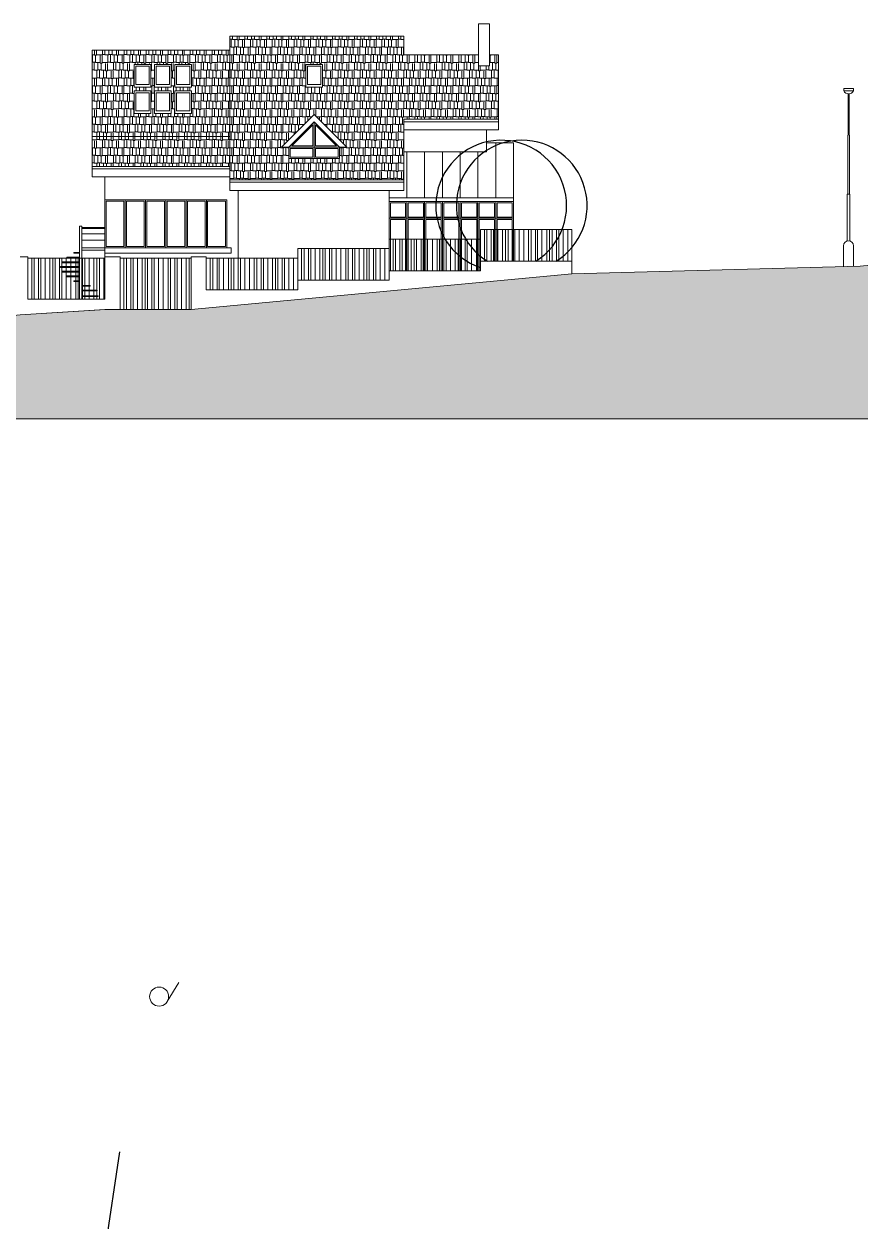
# Model space of a CAD drawing. Header units: metres. Extents: x -45 to 1930, y -347 to 488.
# Drawn here: x 135.36 to 168.29, y -288.87 to -241.71 of the extents above; entities that cross this region are included whole.
import ezdxf

# ---------------------------------------------------------------- set-up
doc = ezdxf.new("R2010")
doc.units = ezdxf.units.M
for name, color, linetype in [('01_PODKLAD_HRANICE_1', 70, 'Continuous'), ('SRAFY', 3, 'Continuous'), ('zariz.predmety', 203, 'Continuous')]:
    doc.layers.add(name, color=color, linetype=linetype)
doc.layers.add('FLOATINGWINDOWS', color=2, linetype='Continuous', plot=False)
doc.layers.add('ZNAÈKY KULTUR', color=7, linetype='Continuous', lineweight=0)
pattern_1 = [(0, (18.29863, 0), (0.6477, 0.3048), [0.1524, -0.127, 0.1778, -0.0762, 0.2286, -0.1016]), (0, (18.45103, 0.0127), (0.6477, 0.3048), [0.127, -0.4826, 0.1016, -0.1524]), (0, (18.75583, -0.01905), (0.6477, 0.3048), [0.0762, -0.7874]), (90, (18.29863, 0), (-0.2159, 0.3048), [0.2921, -0.9271]), (90, (18.45103, 0), (-0.2159, 0.3048), [0.28575, -0.93345]), (90, (18.57803, 0), (-0.2159, 0.3048), [0.2667, -0.9525]), (90, (18.75583, -0.01905), (-0.2159, 0.3048), [0.2921, -0.9271]), (90, (18.83203, -0.01905), (-0.2159, 0.3048), [0.2921, -0.9271]), (90, (19.06063, 0), (-0.2159, 0.3048), [0.2794, -0.9398])]

# ---------------------------------------------------------------- blocks, each defined once
blk = doc.blocks.new('3$04')
at = {"layer": 'ZNAÈKY KULTUR', "color": 7, "linetype": 'Continuous', "lineweight": 0}
blk.add_line((0.008, 0), (1.758, 0), dxfattribs=at)
blk.add_circle((0.008, 0.75), 0.75, dxfattribs=at)

msp = doc.modelspace()

# ---------------------------------------------------------------- hatches: boundary and pattern name
at = {"layer": 'SRAFY', "linetype": 'Continuous', "lineweight": 0}
h = msp.add_hatch(dxfattribs=at)
h.set_pattern_fill('AR-RSHKE,_O', color=256, scale=0.001)
h.set_pattern_definition(pattern_1)
h.paths.add_polyline_path([(150.328934, -245.462891), (154.055602, -245.462891), (154.055602, -242.924591), (153.695075, -242.924591), (153.695075, -243.363714), (153.265221, -243.363714), (153.265221, -242.924591), (150.328934, -242.924591), (150.328934, -242.193711), (143.471149, -242.193711), (143.471149, -247.846407), (150.328934, -247.846407)])
h.paths.add_polyline_path([(148.075733, -246.56519), (147.79289, -246.56519), (147.79289, -247.008952), (146.79289, -247.008952), (145.79289, -247.008952), (145.79289, -246.56519), (145.510047, -246.56519), (146.79289, -245.282347)], flags=16)
h.paths.add_polyline_path([(147.122776, -244.200946), (146.463005, -244.200946), (146.463005, -243.30783), (147.122776, -243.30783)], flags=16)
h.paths.add_polyline_path([(147.052776, -244.092922), (146.533005, -244.092922), (146.533005, -243.37783), (147.052776, -243.37783)], flags=0)
h.paths.add_polyline_path([(146.79289, -245.56519), (146.79289, -247.008952), (145.79289, -247.008952), (145.79289, -246.56519)], flags=0)
h.paths.add_polyline_path([(147.67218, -246.51519), (146.84289, -246.51519), (146.84289, -245.685901)], flags=0)
h.paths.add_polyline_path([(146.74289, -245.685901), (146.74289, -246.51519), (145.913601, -246.51519)], flags=0)
h.paths.add_polyline_path([(147.74289, -246.61519), (147.74289, -246.958952), (146.84289, -246.958952), (146.84289, -246.61519)], flags=0)
h.paths.add_polyline_path([(146.74289, -246.61519), (146.74289, -246.958952), (145.84289, -246.958952), (145.84289, -246.61519)], flags=0)
h = msp.add_hatch(dxfattribs=at)
h.set_pattern_fill('AR-RSHKE,_O', color=256, scale=0.001)
h.set_pattern_definition(pattern_1)
h.paths.add_polyline_path([(143.471149, -246.1378), (143.471149, -242.736588), (138.049188, -242.736588), (138.049188, -246.1378)])
h.paths.add_polyline_path([(141.966043, -245.242775), (141.306272, -245.242775), (141.306272, -244.349659), (141.966043, -244.349659)], flags=16)
h.paths.add_polyline_path([(141.896043, -245.134751), (141.376272, -245.134751), (141.376272, -244.419659), (141.896043, -244.419659)], flags=0)
h.paths.add_polyline_path([(141.163812, -245.242775), (140.504041, -245.242775), (140.504041, -244.349659), (141.163812, -244.349659)], flags=16)
h.paths.add_polyline_path([(141.093812, -245.134751), (140.574041, -245.134751), (140.574041, -244.419659), (141.093812, -244.419659)], flags=0)
h.paths.add_polyline_path([(141.966043, -244.200946), (141.306272, -244.200946), (141.306272, -243.30783), (141.966043, -243.30783)], flags=16)
h.paths.add_polyline_path([(140.36158, -245.242775), (139.701809, -245.242775), (139.701809, -244.349659), (140.36158, -244.349659)], flags=16)
h.paths.add_polyline_path([(141.163812, -244.200946), (140.504041, -244.200946), (140.504041, -243.30783), (141.163812, -243.30783)], flags=16)
h.paths.add_polyline_path([(141.896043, -244.092922), (141.376272, -244.092922), (141.376272, -243.37783), (141.896043, -243.37783)], flags=0)
h.paths.add_polyline_path([(140.29158, -245.134751), (139.771809, -245.134751), (139.771809, -244.419659), (140.29158, -244.419659)], flags=0)
h.paths.add_polyline_path([(141.093812, -244.092922), (140.574041, -244.092922), (140.574041, -243.37783), (141.093812, -243.37783)], flags=0)
h.paths.add_polyline_path([(140.36158, -244.200946), (139.701809, -244.200946), (139.701809, -243.30783), (140.36158, -243.30783)], flags=16)
h.paths.add_polyline_path([(140.29158, -244.092922), (139.771809, -244.092922), (139.771809, -243.37783), (140.29158, -243.37783)], flags=0)
msp.add_hatch(color=251, dxfattribs=at).paths.add_polyline_path([(91.814433, -253.627021), (91.814433, -257.26569), (216.03018, -257.26569), (216.03018, -245.101004), (214.509782, -246.101004), (209.897095, -247.291004), (168.294923, -251.256004), (156.947883, -251.556004), (141.950195, -252.96392), (138.549188, -252.96392), (135.214086, -253.17352), (127.549188, -253.915358), (127.249188, -253.940827), (118.731597, -254.66392), (110.210178, -254.66392), (110.210178, -254.81392), (104.210178, -254.81392), (104.210178, -254.66392), (103.170297, -254.66392), (100.660283, -253.627021)])
h = msp.add_hatch(dxfattribs=at)
h.set_pattern_fill('AR-RSHKE,_O', color=256, scale=0.001)
h.set_pattern_definition(pattern_1)
h.paths.add_polyline_path([(143.471149, -247.31879), (143.471149, -246.1378), (138.049188, -246.1378), (138.049188, -247.31879)])

# ---------------------------------------------------------------- linework, layer by layer
at = {"linetype": 'Continuous', "lineweight": 0}
for p, q in [((167.65471, -244.255356), (167.65471, -244.341406)), ((167.65471, -244.255356), (167.783463, -244.255356)), ((167.783463, -244.255356), (168.032966, -244.255356)), ((168.032966, -244.255356), (168.032966, -244.341406)), ((167.65471, -244.341406), (168.032966, -244.341406)), ((167.820913, -246.087119), (167.820913, -244.461856)), ((167.864638, -246.087119), (167.864638, -244.462198)), ((167.81185, -248.413433), (167.81185, -246.087119)), ((167.873701, -248.413433), (167.873701, -246.087119)), ((167.792776, -250.260549), (167.792776, -248.413433)), ((167.792776, -248.413433), (167.892776, -248.413433)), ((167.892776, -250.262639), (167.892776, -248.413433)), ((167.638729, -251.267374), (167.638729, -250.455198)), ((168.038729, -251.259162), (168.038729, -250.455198))]:
    msp.add_line(p, q, dxfattribs=at)
for centre, radius, start, end in [((167.843838, -244.255016), 0.207925, 204.5501216, 335.4498784), ((167.838729, -250.455198), 0.2, 0, 180)]:
    msp.add_arc(centre, radius, start, end, dxfattribs=at)
at = {"layer": '01_PODKLAD_HRANICE_1'}
msp.add_line((139.122044, -286.144084), (138.43389, -290.790945), dxfattribs=at)
at = {"layer": 'FLOATINGWINDOWS', "linetype": 'Continuous', "lineweight": 0, "flags": 128}
msp.add_lwpolyline([(91.814433, -253.627021), (91.814433, -257.26569), (216.03018, -257.26569), (216.03018, -245.101004), (214.509782, -246.101004), (209.897095, -247.291004), (168.294923, -251.256004), (156.947883, -251.556004), (141.950195, -252.96392), (138.549188, -252.96392), (135.214086, -253.17352), (135.214086, -253.17352), (127.549188, -253.915358), (127.249188, -253.940827), (118.731597, -254.66392), (110.210178, -254.66392), (110.210178, -254.81392), (104.210178, -254.81392), (104.210178, -254.66392), (103.170297, -254.66392), (100.660283, -253.627021)], close=True, dxfattribs=at)
at = {"layer": 'SRAFY', "linetype": 'Continuous', "lineweight": 0}
for p, q in [((143.471149, -242.193711), (150.328934, -242.193711)), ((143.471149, -248.264205), (143.471149, -242.193711)), ((150.328934, -242.924591), (150.328934, -242.193711)), ((138.049188, -247.736588), (138.049188, -242.736588)), ((143.471149, -242.736588), (138.049188, -242.736588)), ((143.471149, -242.736588), (138.049188, -242.736588)), ((150.328934, -242.924591), (153.265221, -242.924591)), ((153.695075, -242.924591), (154.055602, -242.924591)), ((154.055602, -245.880689), (154.055602, -242.924591)), ((145.510047, -246.56519), (146.79289, -245.282347)), ((145.79289, -246.56519), (146.79289, -245.56519)), ((148.075733, -246.56519), (146.79289, -245.282347)), ((146.79289, -247.008952), (146.79289, -245.56519)), ((147.79289, -246.56519), (146.79289, -245.56519)), ((150.328934, -248.264205), (150.328934, -245.462891)), ((150.328934, -245.462891), (154.055602, -245.462891)), ((150.328934, -245.562891), (154.055602, -245.562891)), ((138.049188, -246.1378), (143.471149, -246.1378)), ((150.328934, -245.880689), (154.055602, -245.880689)), ((153.576444, -245.880689), (153.576444, -246.749184)), ((145.510047, -246.56519), (148.075733, -246.56519)), ((145.79289, -247.008952), (145.79289, -246.56519)), ((147.79289, -247.008952), (147.79289, -246.56519)), ((154.646792, -246.394028), (153.576444, -246.394028)), ((153.946792, -248.55884), (153.946792, -246.394028)), ((154.646792, -251.056004), (154.646792, -246.394028)), ((146.79289, -247.008952), (145.79289, -247.008952)), ((146.79289, -247.008952), (147.79289, -247.008952)), ((150.328934, -246.749184), (153.576444, -246.749184)), ((150.446792, -248.55884), (150.446792, -246.749184)), ((151.146792, -248.55884), (151.146792, -246.749184)), ((151.846792, -248.55884), (151.846792, -246.749184)), ((152.546792, -248.55884), (152.546792, -246.749184)), ((153.246792, -248.55884), (153.246792, -246.749184)), ((143.471149, -247.31879), (138.049188, -247.31879)), ((143.471149, -247.41879), (138.049188, -247.41879)), ((143.471149, -247.736588), (138.049188, -247.736588)), ((138.549188, -247.736588), (138.049188, -247.736588)), ((138.549188, -250.930555), (138.549188, -247.736588)), ((143.471149, -247.846407), (150.328934, -247.846407)), ((143.471149, -247.946407), (150.328934, -247.946407)), ((143.471149, -248.264205), (150.328934, -248.264205)), ((143.799188, -250.930555), (143.799188, -248.264205)), ((149.746792, -251.430165), (149.746792, -248.264205)), ((143.349188, -248.636588), (138.549188, -248.636588)), ((139.349188, -250.524482), (139.349188, -248.636588)), ((140.149188, -250.524482), (140.149188, -248.636588)), ((140.949188, -250.524482), (140.949188, -248.636588)), ((141.749188, -250.524482), (141.749188, -248.636588)), ((142.549188, -250.524482), (142.549188, -248.636588)), ((143.349188, -250.524482), (143.349188, -248.636588)), ((149.746792, -248.55884), (154.646792, -248.55884)), ((149.746792, -248.70884), (154.646792, -248.70884)), ((150.446792, -251.430165), (150.446792, -248.70884)), ((151.146792, -251.430165), (151.146792, -248.70884)), ((151.846792, -251.430165), (151.846792, -248.70884)), ((152.546792, -251.430165), (152.546792, -248.70884)), ((153.246792, -251.430165), (153.246792, -248.70884)), ((153.946792, -251.056004), (153.946792, -248.70884)), ((149.746792, -249.3653), (154.646792, -249.3653)), ((137.649188, -249.674482), (137.549188, -249.674482)), ((137.549188, -249.674482), (137.549188, -252.552648)), ((137.649188, -250.524482), (137.649188, -249.674482)), ((137.649188, -249.727329), (138.549188, -249.727329)), ((137.649188, -249.760958), (138.549188, -249.760958)), ((153.347337, -251.056004), (153.347337, -249.808072)), ((153.347337, -249.808072), (156.947883, -249.808072)), ((153.501785, -249.808072), (153.501785, -251.056004)), ((153.599986, -249.808072), (153.599986, -251.056004)), ((153.771051, -249.808072), (153.771051, -251.056004)), ((153.85975, -249.808072), (153.85975, -251.056004)), ((154.030812, -249.808072), (154.030812, -251.056004)), ((154.217714, -249.808072), (154.217714, -251.056004)), ((154.333751, -249.808072), (154.333751, -251.056004)), ((154.431952, -249.808072), (154.431952, -251.056004)), ((154.603016, -249.808072), (154.603016, -251.056004)), ((154.691716, -249.808072), (154.691716, -251.056004)), ((154.862778, -249.808072), (154.862778, -251.056004)), ((155.04968, -249.808072), (155.04968, -251.056004)), ((155.237486, -249.808072), (155.237486, -251.056004)), ((155.335687, -249.808072), (155.335687, -251.056004)), ((155.506751, -249.808072), (155.506751, -251.056004)), ((155.59545, -249.808072), (155.59545, -251.056004)), ((155.766513, -249.808072), (155.766513, -251.056004)), ((155.953415, -249.808072), (155.953415, -251.056004)), ((156.069452, -249.808072), (156.069452, -251.056004)), ((156.167653, -249.808072), (156.167653, -251.056004)), ((156.338717, -249.808072), (156.338717, -251.056004)), ((156.427416, -249.808072), (156.427416, -251.056004)), ((156.598479, -249.808072), (156.598479, -251.056004)), ((156.78538, -249.808072), (156.78538, -251.056004)), ((156.947883, -251.056004), (156.947883, -249.808072)), ((156.947883, -250.681843), (156.947883, -249.808072)), ((137.649188, -249.977148), (138.549188, -249.977148)), ((137.649188, -250.231772), (138.549188, -250.231772)), ((149.746792, -251.430165), (149.746792, -250.182233)), ((149.746792, -250.182233), (153.347337, -250.182233)), ((149.90124, -250.182233), (149.90124, -251.430165)), ((149.999441, -250.182233), (149.999441, -251.430165)), ((150.170505, -250.182233), (150.170505, -251.430165)), ((150.259204, -250.182233), (150.259204, -251.430165)), ((150.430266, -250.182233), (150.430266, -251.430165)), ((150.617168, -250.182233), (150.617168, -251.430165)), ((150.733205, -250.182233), (150.733205, -251.430165)), ((150.831407, -250.182233), (150.831407, -251.430165)), ((151.002471, -250.182233), (151.002471, -251.430165)), ((151.09117, -250.182233), (151.09117, -251.430165)), ((151.262232, -250.182233), (151.262232, -251.430165)), ((151.449134, -250.182233), (151.449134, -251.430165)), ((151.63694, -250.182233), (151.63694, -251.430165)), ((151.735141, -250.182233), (151.735141, -251.430165)), ((151.906205, -250.182233), (151.906205, -251.430165)), ((151.994904, -250.182233), (151.994904, -251.430165)), ((152.165967, -250.182233), (152.165967, -251.430165)), ((152.352869, -250.182233), (152.352869, -251.430165)), ((152.468906, -250.182233), (152.468906, -251.430165)), ((152.567107, -250.182233), (152.567107, -251.430165)), ((152.738171, -250.182233), (152.738171, -251.430165)), ((152.82687, -250.182233), (152.82687, -251.430165)), ((152.997933, -250.182233), (152.997933, -251.430165)), ((153.184835, -250.182233), (153.184835, -251.430165)), ((135.514086, -250.882292), (135.214086, -250.882292)), ((135.514086, -251.67352), (135.514086, -250.882292)), ((137.549188, -250.895704), (137.048147, -250.895704)), ((137.048147, -250.895704), (137.048147, -250.929963)), ((137.549188, -250.710093), (137.323907, -250.710093)), ((137.323907, -250.710093), (137.323907, -250.744352)), ((137.323907, -250.744352), (137.549188, -250.744352)), ((138.549188, -250.524482), (137.649188, -250.524482)), ((137.649188, -250.524482), (137.649188, -252.340543)), ((138.549188, -250.524482), (137.649188, -250.524482)), ((137.649188, -250.524482), (137.649188, -252.552648)), ((138.549188, -250.624482), (137.649188, -250.624482)), ((138.549188, -252.552648), (138.549188, -250.882292)), ((139.149188, -250.882292), (138.549188, -250.882292)), ((139.149188, -252.96392), (139.149188, -250.882292)), ((141.9457, -250.882292), (141.9457, -252.96392)), ((142.5457, -250.882292), (141.9457, -250.882292)), ((142.5457, -250.882292), (142.5457, -252.178487)), ((146.146246, -251.804326), (146.146246, -250.556394)), ((146.146246, -250.556394), (149.746792, -250.556394)), ((146.300694, -250.556394), (146.300694, -251.804326)), ((146.398895, -250.556394), (146.398895, -251.804326)), ((146.569959, -250.556394), (146.569959, -251.804326)), ((146.658658, -250.556394), (146.658658, -251.804326)), ((146.829721, -250.556394), (146.829721, -251.804326)), ((147.016622, -250.556394), (147.016622, -251.804326)), ((147.13266, -250.556394), (147.13266, -251.804326)), ((147.230861, -250.556394), (147.230861, -251.804326)), ((147.401925, -250.556394), (147.401925, -251.804326)), ((147.490624, -250.556394), (147.490624, -251.804326)), ((147.661686, -250.556394), (147.661686, -251.804326)), ((147.848588, -250.556394), (147.848588, -251.804326)), ((148.036394, -250.556394), (148.036394, -251.804326)), ((148.134595, -250.556394), (148.134595, -251.804326)), ((148.305659, -250.556394), (148.305659, -251.804326)), ((148.394359, -250.556394), (148.394359, -251.804326)), ((148.565421, -250.556394), (148.565421, -251.804326)), ((148.752323, -250.556394), (148.752323, -251.804326)), ((148.86836, -250.556394), (148.86836, -251.804326)), ((148.966561, -250.556394), (148.966561, -251.804326)), ((149.137625, -250.556394), (149.137625, -251.804326)), ((149.226324, -250.556394), (149.226324, -251.804326)), ((149.397387, -250.556394), (149.397387, -251.804326)), ((149.584289, -250.556394), (149.584289, -251.804326)), ((135.514086, -250.930555), (138.549188, -250.930555)), ((135.668534, -250.930555), (135.668534, -252.552648)), ((135.766735, -250.930555), (135.766735, -252.552648)), ((135.937799, -250.930555), (135.937799, -252.552648)), ((136.026498, -250.930555), (136.026498, -252.552648)), ((136.197561, -250.930555), (136.197561, -252.552648)), ((136.384463, -250.930555), (136.384463, -252.552648)), ((136.5005, -250.930555), (136.5005, -252.552648)), ((136.598701, -250.930555), (136.598701, -252.552648)), ((136.769765, -250.930555), (136.769765, -252.552648)), ((137.549188, -251.266926), (136.799188, -251.266926)), ((136.799188, -251.266926), (136.799188, -251.301185)), ((136.799188, -251.301185), (137.549188, -251.301185)), ((136.858464, -250.930555), (136.858464, -252.552648)), ((137.549188, -251.081315), (136.863891, -251.081315)), ((136.863891, -251.081315), (136.863891, -251.115574)), ((136.863891, -251.115574), (137.549188, -251.115574)), ((137.029527, -250.930555), (137.029527, -252.552648)), ((137.048147, -250.929963), (137.549188, -250.929963)), ((137.216428, -250.930555), (137.216428, -252.552648)), ((137.404234, -250.930555), (137.404234, -252.552648)), ((137.502435, -250.930555), (137.502435, -252.552648)), ((137.673499, -250.930555), (137.673499, -252.552648)), ((137.762199, -250.930555), (137.762199, -252.552648)), ((137.933261, -250.930555), (137.933261, -252.552648)), ((138.120163, -250.930555), (138.120163, -252.552648)), ((138.2362, -250.930555), (138.2362, -252.552648)), ((138.334401, -250.930555), (138.334401, -252.552648)), ((138.505465, -250.930555), (138.505465, -252.552648)), ((139.149188, -250.930555), (141.9457, -250.930555)), ((139.303636, -250.930555), (139.303636, -252.96392)), ((139.401837, -250.930555), (139.401837, -252.96392)), ((139.572901, -250.930555), (139.572901, -252.96392)), ((139.6616, -250.930555), (139.6616, -252.96392)), ((139.832663, -250.930555), (139.832663, -252.96392)), ((140.019565, -250.930555), (140.019565, -252.96392)), ((140.135602, -250.930555), (140.135602, -252.96392)), ((140.233803, -250.930555), (140.233803, -252.96392)), ((140.404867, -250.930555), (140.404867, -252.96392)), ((140.493566, -250.930555), (140.493566, -252.96392)), ((140.664629, -250.930555), (140.664629, -252.96392)), ((140.851531, -250.930555), (140.851531, -252.96392)), ((141.039337, -250.930555), (141.039337, -252.96392)), ((141.137538, -250.930555), (141.137538, -252.96392)), ((141.308602, -250.930555), (141.308602, -252.96392)), ((141.397301, -250.930555), (141.397301, -252.96392)), ((141.568363, -250.930555), (141.568363, -252.96392)), ((141.755265, -250.930555), (141.755265, -252.96392)), ((141.871302, -250.930555), (141.871302, -252.96392)), ((142.5457, -250.930555), (146.146246, -250.930555)), ((142.700148, -250.930555), (142.700148, -252.178487)), ((142.798349, -250.930555), (142.798349, -252.178487)), ((142.969413, -250.930555), (142.969413, -252.178487)), ((143.058112, -250.930555), (143.058112, -252.178487)), ((143.229175, -250.930555), (143.229175, -252.178487)), ((143.416077, -250.930555), (143.416077, -252.178487)), ((143.532114, -250.930555), (143.532114, -252.178487)), ((143.630315, -250.930555), (143.630315, -252.178487)), ((143.801379, -250.930555), (143.801379, -252.178487)), ((143.890078, -250.930555), (143.890078, -252.178487)), ((144.061141, -250.930555), (144.061141, -252.178487)), ((144.248043, -250.930555), (144.248043, -252.178487)), ((144.435848, -250.930555), (144.435848, -252.178487)), ((144.53405, -250.930555), (144.53405, -252.178487)), ((144.705114, -250.930555), (144.705114, -252.178487)), ((144.793813, -250.930555), (144.793813, -252.178487)), ((144.964875, -250.930555), (144.964875, -252.178487)), ((145.151777, -250.930555), (145.151777, -252.178487)), ((145.267814, -250.930555), (145.267814, -252.178487)), ((145.366015, -250.930555), (145.366015, -252.178487)), ((145.53708, -250.930555), (145.53708, -252.178487)), ((145.625779, -250.930555), (145.625779, -252.178487)), ((145.796841, -250.930555), (145.796841, -252.178487)), ((145.983743, -250.930555), (145.983743, -252.178487)), ((156.947883, -251.056004), (153.347337, -251.056004)), ((153.347337, -251.056004), (153.347337, -251.430165)), ((156.947883, -251.556004), (156.947883, -251.056004)), ((156.947883, -251.556004), (168.294923, -251.256004)), ((135.514086, -251.67352), (135.514086, -252.552648)), ((137.549188, -251.452537), (136.863891, -251.452537)), ((136.863891, -251.452537), (136.863891, -251.486796)), ((136.863891, -251.486796), (137.549188, -251.486796)), ((137.549188, -251.638148), (137.048147, -251.638148)), ((137.048147, -251.638148), (137.048147, -251.672407)), ((137.048147, -251.672407), (137.549188, -251.672407)), ((137.549188, -251.823759), (137.323907, -251.823759)), ((137.323907, -251.823759), (137.323907, -251.858018)), ((137.323907, -251.858018), (137.549188, -251.858018)), ((141.950195, -252.96392), (156.947883, -251.556004)), ((146.146246, -251.804326), (149.746792, -251.804326)), ((146.146246, -252.178487), (146.146246, -251.804326)), ((149.746792, -251.430165), (153.347337, -251.430165)), ((149.746792, -251.804326), (149.746792, -251.430165)), ((137.649188, -252.00937), (137.974469, -252.00937)), ((137.974469, -252.043629), (137.649188, -252.043629)), ((137.649188, -252.194981), (138.250229, -252.194981)), ((138.250229, -252.22924), (137.649188, -252.22924)), ((137.974469, -252.00937), (137.974469, -252.043629)), ((138.250229, -252.194981), (138.250229, -252.22924)), ((142.5457, -252.178487), (146.146246, -252.178487)), ((135.514086, -252.552648), (138.549188, -252.552648)), ((137.649188, -252.414851), (138.292367, -252.414851)), ((138.292367, -252.449109), (137.649188, -252.449109)), ((138.292367, -252.414851), (138.292367, -252.449109)), ((135.214086, -253.17352), (138.573528, -252.96392)), ((141.950195, -252.96392), (138.549188, -252.96392)), ((91.814433, -257.26569), (138.549188, -257.26569)), ((138.549188, -257.26569), (216.03018, -257.26569))]:
    msp.add_line(p, q, dxfattribs=at)
for points in [[(153.265221, -241.708253), (153.695075, -241.708253), (153.695075, -243.363714), (153.265221, -243.363714)], [(139.701809, -243.30783), (140.36158, -243.30783), (140.36158, -244.200946), (139.701809, -244.200946)], [(140.504041, -243.30783), (141.163812, -243.30783), (141.163812, -244.200946), (140.504041, -244.200946)], [(141.966043, -243.30783), (141.306272, -243.30783), (141.306272, -244.200946), (141.966043, -244.200946)], [(146.463005, -243.30783), (147.122776, -243.30783), (147.122776, -244.200946), (146.463005, -244.200946)], [(139.771809, -243.37783), (140.29158, -243.37783), (140.29158, -244.092922), (139.771809, -244.092922)], [(140.574041, -243.37783), (141.093812, -243.37783), (141.093812, -244.092922), (140.574041, -244.092922)], [(141.896043, -243.37783), (141.376272, -243.37783), (141.376272, -244.092922), (141.896043, -244.092922)], [(146.533005, -243.37783), (147.052776, -243.37783), (147.052776, -244.092922), (146.533005, -244.092922)], [(139.701809, -244.349659), (140.36158, -244.349659), (140.36158, -245.242775), (139.701809, -245.242775)], [(139.771809, -244.419659), (140.29158, -244.419659), (140.29158, -245.134751), (139.771809, -245.134751)], [(140.504041, -244.349659), (141.163812, -244.349659), (141.163812, -245.242775), (140.504041, -245.242775)], [(140.574041, -244.419659), (141.093812, -244.419659), (141.093812, -245.134751), (140.574041, -245.134751)], [(141.966043, -244.349659), (141.306272, -244.349659), (141.306272, -245.242775), (141.966043, -245.242775)], [(141.896043, -244.419659), (141.376272, -244.419659), (141.376272, -245.134751), (141.896043, -245.134751)], [(145.79289, -246.56519), (146.79289, -246.56519), (146.79289, -247.008952), (145.79289, -247.008952)], [(145.84289, -246.61519), (146.74289, -246.61519), (146.74289, -246.958952), (145.84289, -246.958952)], [(146.84289, -246.61519), (147.74289, -246.61519), (147.74289, -246.958952), (146.84289, -246.958952)], [(138.599188, -248.686588), (139.299188, -248.686588), (139.299188, -250.474482), (138.599188, -250.474482)], [(139.399188, -248.686588), (140.099188, -248.686588), (140.099188, -250.474482), (139.399188, -250.474482)], [(140.199188, -248.686588), (140.899188, -248.686588), (140.899188, -250.474482), (140.199188, -250.474482)], [(140.999188, -248.686588), (141.699188, -248.686588), (141.699188, -250.474482), (140.999188, -250.474482)], [(141.799188, -248.686588), (142.499188, -248.686588), (142.499188, -250.474482), (141.799188, -250.474482)], [(142.599188, -248.686588), (143.299188, -248.686588), (143.299188, -250.474482), (142.599188, -250.474482)], [(149.746792, -248.70884), (150.446792, -248.70884), (150.446792, -249.3653), (149.746792, -249.3653)], [(149.796792, -248.75884), (150.396792, -248.75884), (150.396792, -249.3153), (149.796792, -249.3153)], [(150.496792, -248.75884), (151.096792, -248.75884), (151.096792, -249.3153), (150.496792, -249.3153)], [(151.196792, -248.75884), (151.796792, -248.75884), (151.796792, -249.3153), (151.196792, -249.3153)], [(151.896792, -248.75884), (152.496792, -248.75884), (152.496792, -249.3153), (151.896792, -249.3153)], [(152.596792, -248.75884), (153.196792, -248.75884), (153.196792, -249.3153), (152.596792, -249.3153)], [(153.296792, -248.75884), (153.896792, -248.75884), (153.896792, -249.3153), (153.296792, -249.3153)], [(153.996792, -248.75884), (154.596792, -248.75884), (154.596792, -249.3153), (153.996792, -249.3153)], [(149.796792, -249.4153), (150.396792, -249.4153), (150.396792, -251.430165), (149.796792, -251.430165)], [(150.496792, -249.4153), (151.096792, -249.4153), (151.096792, -251.430165), (150.496792, -251.430165)], [(151.196792, -249.4153), (151.796792, -249.4153), (151.796792, -251.430165), (151.196792, -251.430165)], [(151.896792, -249.4153), (152.496792, -249.4153), (152.496792, -251.430165), (151.896792, -251.430165)], [(152.596792, -249.4153), (153.196792, -249.4153), (153.196792, -251.430165), (152.596792, -251.430165)], [(138.549188, -250.736588), (143.531948, -250.736588), (143.531948, -250.524482), (138.549188, -250.524482)]]:
    msp.add_lwpolyline(points, close=True, dxfattribs=at)
at = {"layer": 'SRAFY', "linetype": 'Continuous', "lineweight": 0, "flags": 128}
for points in [[(146.74289, -245.685901), (146.74289, -246.51519), (145.913601, -246.51519)], [(146.84289, -245.685901), (146.84289, -246.51519), (147.67218, -246.51519)]]:
    msp.add_lwpolyline(points, close=True, dxfattribs=at)
at = {"layer": 'SRAFY', "linetype": 'Continuous', "lineweight": 0}
for points in [[(153.347337, -251.430165), (153.296792, -251.430165), (153.296792, -249.4153), (153.896792, -249.4153), (153.896792, -251.056004)], [(153.996792, -251.056004), (153.996792, -249.4153), (154.596792, -249.4153), (154.596792, -251.056004)]]:
    msp.add_lwpolyline(points, dxfattribs=at)
at = {"layer": 'zariz.predmety', "color": 253, "linetype": 'Continuous', "ltscale": 0.001}
for centre, start, end in [((154.16273, -248.867172), 301.8145072, 251.5452368), ((154.97, -248.862696), 301.625142, 238.374858)]:
    msp.add_arc(centre, 2.575827, start, end, dxfattribs=at)

# ---------------------------------------------------------------- block references
at = {"layer": 'ZNAÈKY KULTUR', "color": 7, "linetype": 'Continuous', "lineweight": 0, "xscale": 0.5000233650207238, "yscale": 0.500023365020752, "zscale": 0.5, "rotation": 58.98127293374562}
msp.add_blockref('3$04', (141.007907, -280.226974), dxfattribs=at)

doc.saveas('drawing.dxf')
